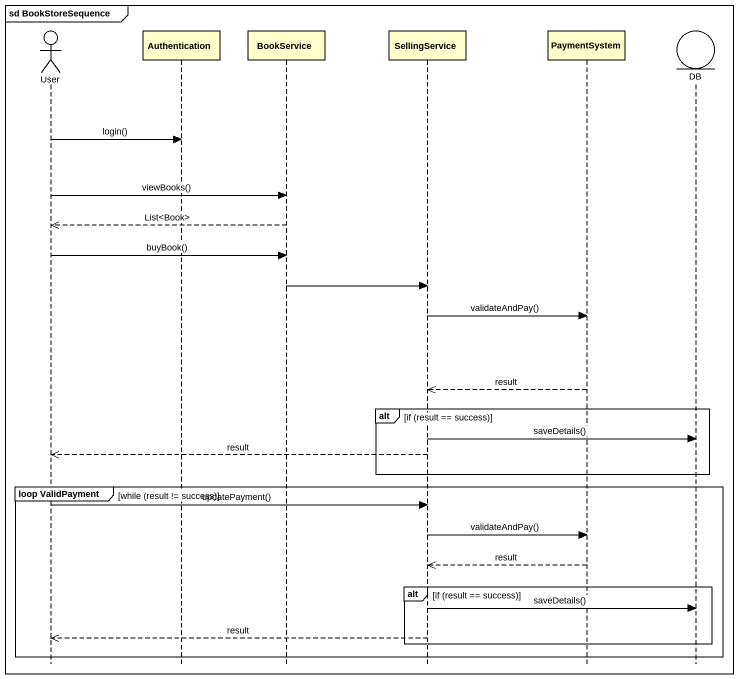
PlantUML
@startuml
mainframe sd BookStoreSequence
hide footbox
actor User
participant Authentication
participant BookService
participant SellingService
participant PaymentSystem
entity DB

User -> Authentication : login()
User -> BookService : viewBooks()
BookService -->> User : List<Book>
User -> BookService : buyBook()
BookService -> SellingService
SellingService -> PaymentSystem : validateAndPay()
PaymentSystem -->> SellingService : result
alt if (result == success)
  SellingService -> DB : saveDetails()
  SellingService -->> User : result
end
group loop ValidPayment [while (result != success)]
  User -> SellingService : updatePayment()
  SellingService -> PaymentSystem : validateAndPay()
  PaymentSystem -->> SellingService : result
  alt if (result == success)
    SellingService -> DB : saveDetails()
    SellingService -->> User : result
  end
end
@enduml
